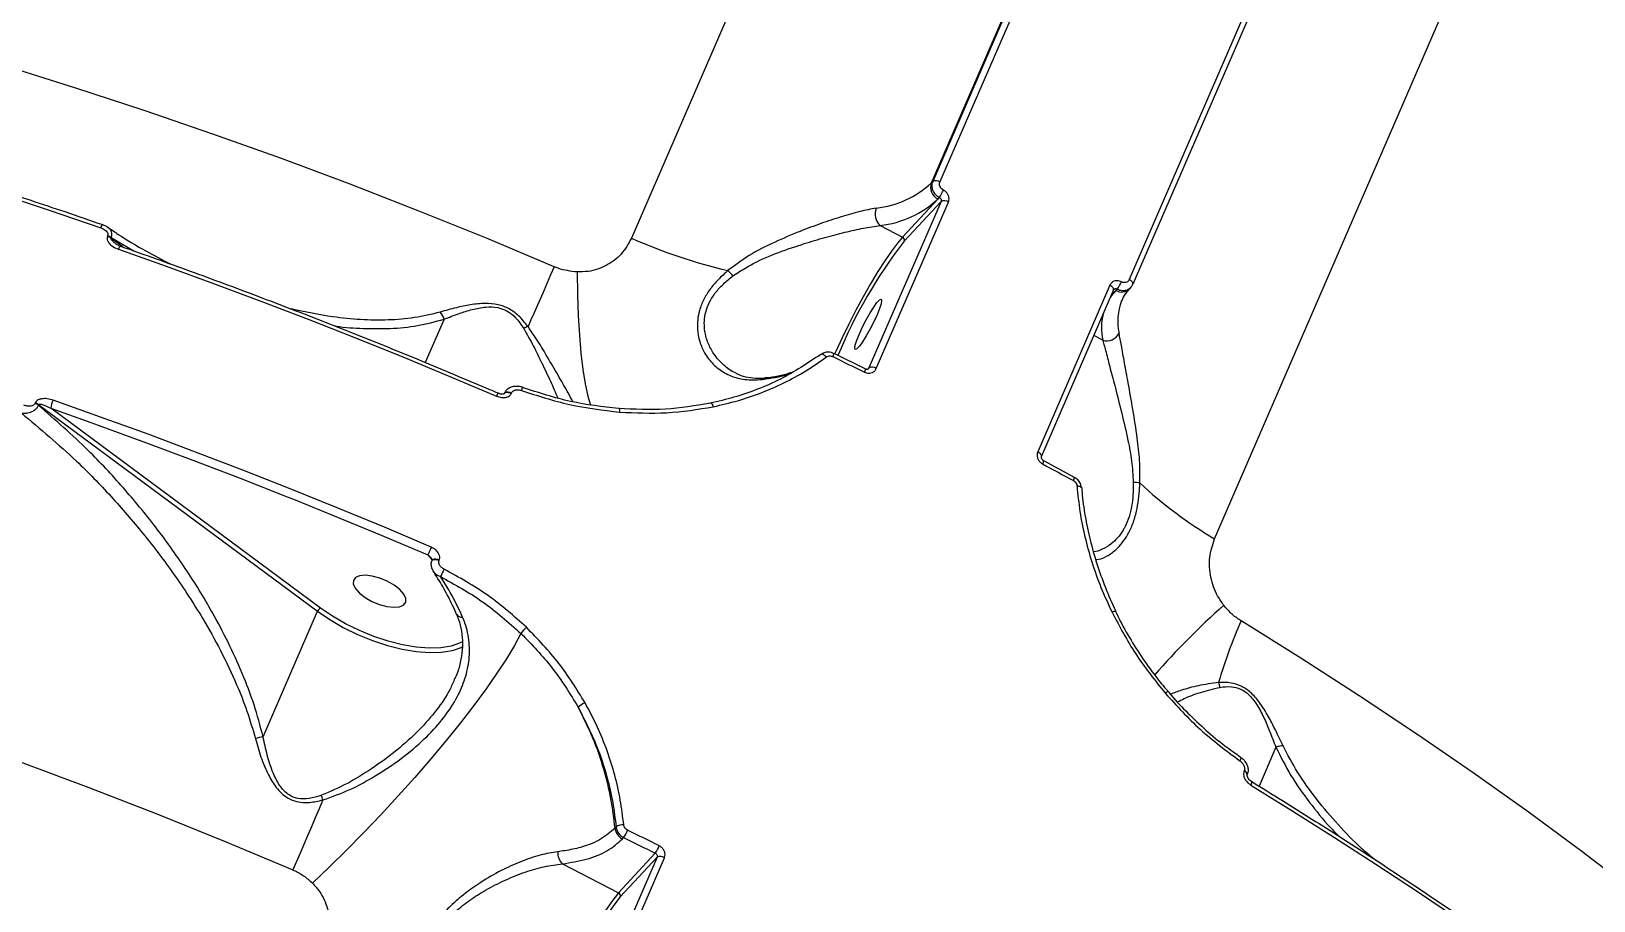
# Model space of a CAD drawing. Header units: millimetres. Extents: x -5517 to 6387, y -5295 to 6147.
# Drawn here: x 3350.7 to 3598.4, y 2403.4 to 2541.3 of the extents above; entities that cross this region are included whole.
import ezdxf

# ---------------------------------------------------------------- set-up
doc = ezdxf.new("R2010")
doc.units = ezdxf.units.MM
for name, color, linetype in [('DIKOM_ОБЪЕКТ', 7, 'Continuous'), ('DIKOM_РАЗМЕР_ЗОНА', 7, 'Continuous'), ('DIKOM_РАЗМЕР_ОБЪЕКТА', 7, 'Continuous')]:
    doc.layers.add(name, color=color, linetype=linetype)
doc.styles.add('style1', font='arial.ttf', dxfattribs={"width": 0.8})
doc.dimstyles.new('1-50', dxfattribs={"dimtxt": 300, "dimasz": 200, "dimexe": 100, "dimexo": 0, "dimgap": 100, "dimtad": 1, "dimtxsty": 'style1', "dimcen": 200, "dimclrd": 7, "dimclre": 7, "dimclrt": 7, "dimadec": 1, "dimazin": 2, "dimtfac": 1, "dimtmove": 0, "dimatfit": 2, "dimfxl": 0, "dimlwd": 25, "dimlwe": 18, "dimarcsym": 0})

# ---------------------------------------------------------------- blocks, each defined once
blk = doc.blocks.new('*D2')
at = {"layer": 'Defpoints', "color": 0, "transparency": 16777216}
for p in [(4491.49, 3838.97), (-2445.56, 374.31), (4491.49, -4687.8)]:
    blk.add_point(p, dxfattribs=at)
at = {"layer": 'DIKOM_РАЗМЕР_ОБЪЕКТА', "color": 7, "lineweight": 18, "transparency": 16777216}
for p, q in [((4491.49, 3838.97), (4491.49, -4787.8)), ((-2445.56, 374.31), (-2445.56, -4787.8))]:
    blk.add_line(p, q, dxfattribs=at)
at = {"layer": 'DIKOM_РАЗМЕР_ОБЪЕКТА', "color": 7, "lineweight": 25, "transparency": 16777216}
blk.add_line((-2245.56, -4687.8), (4291.49, -4687.8), dxfattribs=at)
at = {"layer": 'DIKOM_РАЗМЕР_ОБЪЕКТА', "color": 7, "transparency": 16777216}
for points in [[(-2245.56, -4654.47), (-2245.56, -4721.14), (-2445.56, -4687.8)], [(4291.49, -4654.47), (4291.49, -4721.14), (4491.49, -4687.8)]]:
    blk.add_solid(points, dxfattribs=at)
at = {"layer": 'DIKOM_РАЗМЕР_ОБЪЕКТА', "color": 7, "transparency": 16777216, "insert": (1022.97, -4434.63), "char_height": 300, "attachment_point": 5, "style": 'style1'}
blk.add_mtext('6900', dxfattribs=at)
blk = doc.blocks.new('*D3')
at = {"layer": 'Defpoints', "color": 0, "transparency": 16777216}
for p in [(6386.85, 4728.17), (-4131.44, -152.69), (6386.85, -5195.35)]:
    blk.add_point(p, dxfattribs=at)
at = {"layer": 'DIKOM_РАЗМЕР_ЗОНА', "color": 7, "lineweight": 18, "transparency": 16777216}
for p, q in [((6386.85, 4728.17), (6386.85, -5295.35)), ((-4131.44, -152.69), (-4131.44, -5295.35))]:
    blk.add_line(p, q, dxfattribs=at)
at = {"layer": 'DIKOM_РАЗМЕР_ЗОНА', "color": 7, "lineweight": 25, "transparency": 16777216}
blk.add_line((-3931.44, -5195.35), (6186.85, -5195.35), dxfattribs=at)
at = {"layer": 'DIKOM_РАЗМЕР_ЗОНА', "color": 7, "transparency": 16777216}
for points in [[(-3931.44, -5162.02), (-3931.44, -5228.69), (-4131.44, -5195.35)], [(6186.85, -5162.02), (6186.85, -5228.69), (6386.85, -5195.35)]]:
    blk.add_solid(points, dxfattribs=at)
at = {"layer": 'DIKOM_РАЗМЕР_ЗОНА', "color": 7, "transparency": 16777216, "insert": (1127.71, -4942.18), "char_height": 300, "attachment_point": 5, "style": 'style1'}
blk.add_mtext('10500', dxfattribs=at)

msp = doc.modelspace()

# ---------------------------------------------------------------- linework, layer by layer
at = {"layer": 'DIKOM_ОБЪЕКТ', "color": 7, "linetype": 'Continuous', "lineweight": 15}
for p, q in [((3570.944, 2797.361), (3445.846, 2508.505)), ((3538.293, 2460.838), (3663.391, 2749.695)), ((3523.268, 2586.013), (3493.602, 2517.512)), ((3494.758, 2517.412), (3524.424, 2585.913)), ((3493.396, 2517.291), (3523.062, 2585.791)), ((3554.429, 2570.442), (3524.763, 2501.941)), ((3555, 2569.727), (3525.333, 2501.227)), ((3493.602, 2517.512), (3493.396, 2517.291)), ((3494.938, 2514.346), (3483.501, 2487.936)), ((3484.662, 2487.833), (3496.1, 2514.243)), ((3494.442, 2514.732), (3488.833, 2508.688)), ((3489.095, 2508.049), (3494.938, 2514.346)), ((3494.66, 2514.967), (3494.442, 2514.732)), ((3485.267, 2510.527), (3488.833, 2508.688)), ((3362.815, 2508.901), (3362.772, 2508.801)), ((3363.34, 2508.505), (3363.383, 2508.606)), ((3365.223, 2507.11), (3363.34, 2508.505)), ((3363.383, 2508.606), (3366.962, 2506.494)), ((3521.692, 2501.047), (3510.255, 2474.637)), ((3522.268, 2500.33), (3510.831, 2473.92)), ((3521.864, 2499.397), (3522.615, 2500.206)), ((3522.266, 2500.326), (3522.306, 2500.384)), ((3522.615, 2500.206), (3522.833, 2500.441)), ((3525.002, 2500.718), (3524.796, 2500.496)), ((3525.296, 2501.17), (3525.333, 2501.227)), ((3523.55, 2498.567), (3523.601, 2498.687)), ((3416.138, 2495.656), (3413.171, 2488.806)), ((3520.572, 2492.323), (3519.124, 2493.07)), ((3477.925, 2490.269), (3482.951, 2487.803)), ((3483.501, 2487.936), (3483.351, 2487.775)), ((3483.501, 2487.936), (3483.424, 2487.823)), ((3351.334, 2482.391), (3351.291, 2482.291)), ((3351.859, 2481.995), (3351.902, 2482.096)), ((3351.902, 2482.096), (3396.082, 2449.346)), ((3425.731, 2483.91), (3425.76, 2483.977)), ((3426.813, 2483.905), (3426.847, 2483.983)), ((3396.553, 2449.842), (3353.792, 2481.54)), ((3353.792, 2481.54), (3360.172, 2479.279)), ((3511.154, 2473.261), (3516.022, 2470.626)), ((3517.116, 2468.944), (3517.116, 2468.95)), ((3517.227, 2468.945), (3517.239, 2468.756)), ((3413.582, 2458.28), (3414.269, 2457.446)), ((3414.255, 2457.412), (3414.289, 2457.49)), ((3415.342, 2457.418), (3415.376, 2457.495)), ((3387.463, 2429.446), (3396.082, 2449.346)), ((3418.174, 2448.833), (3418.162, 2448.858)), ((3547.997, 2427.787), (3545.328, 2421.624)), ((3542.401, 2426.202), (3542.409, 2426.197)), ((3542.985, 2424.084), (3542.953, 2424.012)), ((3543.456, 2423.427), (3543.425, 2423.356)), ((3443.411, 2415.141), (3443.239, 2414.956)), ((3444.418, 2413.241), (3444.604, 2413.442)), ((3449.903, 2410.357), (3438.466, 2383.948)), ((3439.627, 2383.845), (3451.065, 2410.255)), ((3449.625, 2410.979), (3443.798, 2404.7)), ((3444.06, 2404.06), (3449.903, 2410.357)), ((3434.904, 2409.286), (3443.798, 2404.7))]:
    msp.add_line(p, q, dxfattribs=at)
at = {"layer": 'DIKOM_ОБЪЕКТ', "color": 7, "linetype": 'Continuous', "lineweight": 15, "flags": 128}
for points in [[(3433.586, 2503.977), (3422.847, 2508.491), (3412.059, 2512.856), (3401.233, 2517.069), (3390.379, 2521.126), (3379.506, 2525.023), (3368.624, 2528.757), (3357.745, 2532.324), (3346.877, 2535.72)], [(3296.394, 2530.007), (3304.505, 2527.845), (3312.639, 2525.59), (3320.791, 2523.243), (3328.959, 2520.806), (3337.139, 2518.28), (3345.327, 2515.665), (3353.52, 2512.962), (3361.713, 2510.174)], [(3364.537, 2506.76), (3372.07, 2504.084), (3379.597, 2501.338), (3387.115, 2498.523), (3394.62, 2495.64), (3402.112, 2492.689), (3409.585, 2489.672), (3417.039, 2486.59), (3424.47, 2483.443)], [(3488.833, 2508.688), (3488.001, 2507.71), (3487.056, 2506.45), (3486.018, 2504.935), (3484.912, 2503.201), (3483.761, 2501.284), (3482.592, 2499.229), (3481.431, 2497.08), (3480.303, 2494.887), (3479.235, 2492.698), (3478.249, 2490.562), (3478.093, 2490.213)], [(3433.586, 2503.977), (3433.024, 2502.681), (3432.474, 2501.413), (3431.935, 2500.174), (3431.41, 2498.966), (3430.899, 2497.792), (3430.402, 2496.653), (3429.921, 2495.551), (3429.455, 2494.488)], [(3437.244, 2503.146), (3437.292, 2499.598), (3437.408, 2496.245), (3437.591, 2493.118), (3437.84, 2490.248), (3438.151, 2487.664), (3438.522, 2485.391), (3438.949, 2483.452), (3439.365, 2482.045)], [(3525.333, 2501.227), (3525.339, 2501.242), (3525.349, 2501.328), (3525.324, 2501.425), (3525.267, 2501.529), (3525.178, 2501.637), (3525.061, 2501.744), (3524.921, 2501.847), (3524.763, 2501.941)], [(3522.268, 2500.33), (3522.274, 2500.346), (3522.284, 2500.432), (3522.259, 2500.53), (3522.2, 2500.634), (3522.111, 2500.742), (3521.993, 2500.85), (3521.852, 2500.953), (3521.692, 2501.047)], [(3522.615, 2500.206), (3521.947, 2499.396), (3521.725, 2499.076)], [(3481.974, 2493.332), (3482.484, 2494.44), (3483.066, 2495.58), (3483.673, 2496.661), (3484.257, 2497.594), (3484.769, 2498.305), (3485.168, 2498.735), (3485.422, 2498.85), (3485.51, 2498.64), (3485.426, 2498.123), (3485.175, 2497.34), (3484.779, 2496.355), (3484.269, 2495.248), (3483.686, 2494.107), (3483.079, 2493.027), (3482.496, 2492.093), (3481.984, 2491.383), (3481.584, 2490.953), (3481.33, 2490.838), (3481.242, 2491.047), (3481.327, 2491.565), (3481.577, 2492.347), (3481.974, 2493.332)], [(3475.867, 2490.085), (3475.934, 2490.132), (3476.021, 2490.149), (3476.125, 2490.136), (3476.243, 2490.093), (3476.369, 2490.021), (3476.499, 2489.924), (3476.63, 2489.804), (3476.755, 2489.667)], [(3477.753, 2489.729), (3478.383, 2489.422), (3479.013, 2489.114), (3479.642, 2488.806), (3480.272, 2488.498), (3480.901, 2488.189), (3481.529, 2487.879), (3482.157, 2487.57), (3482.785, 2487.26)], [(3467.199, 2486.375), (3467.167, 2486.371), (3467.165, 2486.371)], [(3414.105, 2459.51), (3406.674, 2462.656), (3399.22, 2465.738), (3391.746, 2468.755), (3384.255, 2471.706), (3376.749, 2474.589), (3369.232, 2477.405), (3361.705, 2480.15), (3354.172, 2482.826)], [(3425.729, 2483.906), (3425.761, 2483.953), (3425.882, 2484.03), (3426.064, 2484.065), (3426.292, 2484.055), (3426.549, 2484), (3426.813, 2483.905)], [(3425.759, 2483.976), (3425.795, 2484.031), (3425.915, 2484.108), (3426.097, 2484.143), (3426.326, 2484.132), (3426.583, 2484.077), (3426.847, 2483.983)], [(3458.307, 2482.336), (3458.359, 2482.38), (3458.419, 2482.39), (3458.486, 2482.364), (3458.556, 2482.304), (3458.626, 2482.213), (3458.696, 2482.092), (3458.761, 2481.947), (3458.821, 2481.782)], [(3443.782, 2481.486), (3443.82, 2481.53), (3443.857, 2481.539), (3443.89, 2481.514), (3443.92, 2481.454), (3443.944, 2481.362), (3443.962, 2481.241), (3443.974, 2481.095), (3443.978, 2480.93)], [(3360.172, 2479.279), (3361.307, 2478.871), (3368.816, 2476.132), (3376.316, 2473.323), (3383.804, 2470.447), (3391.277, 2467.503), (3392.514, 2467.008)], [(3510.828, 2473.915), (3510.837, 2473.936), (3510.846, 2474.022), (3510.821, 2474.12), (3510.763, 2474.224), (3510.673, 2474.332), (3510.556, 2474.44), (3510.415, 2474.543), (3510.255, 2474.637)], [(3511.025, 2472.699), (3511.636, 2472.37), (3512.247, 2472.041), (3512.857, 2471.712), (3513.466, 2471.382), (3514.075, 2471.052), (3514.684, 2470.722), (3515.292, 2470.391), (3515.9, 2470.06)], [(3392.514, 2467.008), (3398.733, 2464.493), (3406.169, 2461.418), (3413.582, 2458.28)], [(3517.116, 2468.95), (3517.114, 2468.961), (3517.085, 2469.017), (3517.02, 2469.067), (3516.923, 2469.111), (3516.797, 2469.146), (3516.647, 2469.171), (3516.477, 2469.186)], [(3414.255, 2457.412), (3414.29, 2457.466), (3414.411, 2457.543), (3414.593, 2457.578), (3414.821, 2457.567), (3415.078, 2457.512), (3415.342, 2457.418)], [(3414.291, 2457.494), (3414.323, 2457.544), (3414.444, 2457.621), (3414.626, 2457.655), (3414.855, 2457.645), (3415.111, 2457.59), (3415.376, 2457.495)], [(3402.723, 2452.224), (3403.621, 2451.524), (3404.706, 2450.904), (3405.889, 2450.415), (3407.074, 2450.095), (3408.166, 2449.971), (3409.075, 2450.053), (3409.729, 2450.334), (3410.074, 2450.791), (3410.083, 2451.388), (3409.754, 2452.076), (3409.114, 2452.799), (3408.215, 2453.498), (3407.131, 2454.118), (3405.948, 2454.608), (3404.763, 2454.927), (3403.671, 2455.051), (3402.762, 2454.969), (3402.108, 2454.688), (3401.763, 2454.231), (3401.754, 2453.634), (3402.083, 2452.947), (3402.723, 2452.224)], [(3419.023, 2444.48), (3418.609, 2444.265), (3417.25, 2443.797), (3415.624, 2443.534), (3413.769, 2443.484), (3411.729, 2443.646), (3409.551, 2444.018), (3407.287, 2444.59), (3404.991, 2445.35), (3402.717, 2446.278), (3400.519, 2447.354), (3398.448, 2448.551), (3396.553, 2449.842)], [(3396.082, 2449.346), (3398.036, 2448.015), (3400.171, 2446.78), (3402.438, 2445.671), (3404.784, 2444.713), (3407.151, 2443.93), (3409.486, 2443.34), (3411.731, 2442.956), (3413.836, 2442.789), (3415.749, 2442.841), (3417.426, 2443.112), (3417.642, 2443.167)], [(3604.823, 2404.927), (3596.508, 2411.257), (3587.983, 2417.529), (3579.256, 2423.739), (3570.334, 2429.879), (3561.226, 2435.944), (3551.941, 2441.928), (3542.488, 2447.826)], [(3428.337, 2445.823), (3427.308, 2443.922), (3426.032, 2441.808), (3424.521, 2439.502), (3422.79, 2437.025), (3420.856, 2434.403), (3418.738, 2431.661), (3416.458, 2428.827), (3414.036, 2425.928), (3411.498, 2422.993), (3408.869, 2420.051), (3406.174, 2417.131), (3403.441, 2414.262), (3400.695, 2411.472), (3397.964, 2408.789), (3395.276, 2406.239)], [(3417.642, 2443.167), (3418.827, 2443.595), (3419.117, 2443.74)], [(3348.954, 2425.473), (3359.808, 2421.416), (3370.634, 2417.203), (3381.422, 2412.838), (3392.16, 2408.324)], [(3542.409, 2426.197), (3542.431, 2426.169), (3542.442, 2426.107), (3542.432, 2426.02), (3542.401, 2425.909), (3542.351, 2425.781), (3542.282, 2425.638)], [(3543.425, 2423.355), (3543.439, 2423.405), (3543.419, 2423.544), (3543.326, 2423.701), (3543.166, 2423.861), (3542.953, 2424.012)], [(3543.456, 2423.427), (3543.47, 2423.477), (3543.451, 2423.616), (3543.357, 2423.773), (3543.197, 2423.933), (3542.985, 2424.084)], [(3544.114, 2422.375), (3544.138, 2422.352), (3544.161, 2422.289), (3544.163, 2422.196), (3544.143, 2422.077), (3544.102, 2421.937), (3544.041, 2421.781)], [(3544.041, 2421.781), (3550.714, 2417.641), (3557.313, 2413.463), (3563.835, 2409.246), (3570.277, 2404.993), (3576.637, 2400.704), (3582.913, 2396.383), (3589.102, 2392.03), (3595.201, 2387.647)], [(3396.95, 2419.431), (3396.331, 2417.991), (3395.716, 2416.561), (3395.106, 2415.144), (3394.501, 2413.742), (3393.904, 2412.357), (3393.314, 2410.991), (3392.732, 2409.646), (3392.16, 2408.324)], [(3444.604, 2413.442), (3445.233, 2413.135), (3445.861, 2412.829), (3446.489, 2412.521), (3447.117, 2412.214), (3447.744, 2411.905), (3448.371, 2411.597), (3448.998, 2411.288), (3449.625, 2410.979)], [(3450.26, 2412.157), (3449.632, 2412.467), (3449.004, 2412.777), (3448.375, 2413.086), (3447.746, 2413.395), (3447.117, 2413.703), (3446.487, 2414.011), (3445.858, 2414.319), (3445.227, 2414.626)]]:
    msp.add_lwpolyline(points, dxfattribs=at)
at = {"layer": 'DIKOM_ОБЪЕКТ', "color": 7, "linetype": 'Continuous', "lineweight": 15}
for centre, radius, start, end in [((3483.061, 2528.305), 15.104, 276.07146, 313.17767), ((3495.323, 2516.585), 2.052, 159.89633, 244.57282), ((3494.092, 2516.449), 1.171, 55.35094, 114.77179), ((3483.59, 2526.298), 15.86, 276.07202, 313.1766), ((3489.095, 2518.728), 6.717, 325.94973, 337.38724), ((3495.429, 2513.279), 1.175, 55.19966, 114.71166), ((3486.952, 2512.346), 2.479, 157.7085, 227.19492), ((3362.539, 2509.979), 0.849, 127.21081, 166.77435), ((3362.068, 2506.753), 2.165, 54.02494, 71.03225), ((3362.114, 2506.859), 2.159, 54.00081, 71.05638), ((3365.365, 2506.572), 0.849, 127.75786, 167.20837), ((3480.993, 2587.708), 86.651, 246.0706, 256.74986), ((3551.695, 2459.645), 79.131, 142.28826, 157.53765), ((3488.613, 2508.225), 0.513, 339.88991, 64.58652), ((3455.65, 2497.412), 8.092, 39.11171, 47.34638), ((3523.513, 2501.793), 1.824, 240.48491, 314.67237), ((3519.728, 2503.136), 4.111, 319.04344, 337.83158), ((3413.331, 2494.829), 2.926, 16.42609, 41.86177), ((3531.751, 2495.34), 8.813, 158.52307, 192.44171), ((3430.482, 2491.166), 3.477, 107.17774, 119.61363), ((3530.205, 2494.332), 9.84, 167.33801, 191.77653), ((3521.196, 2494.408), 2.176, 253.35034, 333.62709), ((3476.678, 2490.368), 1.251, 329.25509, 355.44466), ((3481.825, 2487.849), 1.127, 328.47562, 357.68486), ((3483.992, 2486.869), 1.175, 55.20434, 114.70114), ((3424.584, 2485.862), 4.139, 338.61674, 346.43178), ((3467.338, 2485.265), 1.119, 98.87192, 130.54797), ((3350.59, 2480.249), 2.159, 54.00054, 71.05665), ((3350.632, 2480.347), 2.161, 54.0082, 71.04899), ((3358.525, 2480.84), 4.785, 155.47868, 171.58352), ((3437.013, 2478.182), 13.602, 154.87413, 157.24525), ((3510.407, 2473.136), 0.757, 324.75724, 9.55606), ((3515.313, 2470.482), 0.724, 324.256, 11.40289), ((3524.764, 2457.904), 11.901, 81.87144, 86.92747), ((3572.076, 2518.419), 66.76, 226.88405, 239.59992), ((3491.262, 2425.994), 84.122, 156.52105, 157.43137), ((3437.66, 2444.676), 24.301, 152.20722, 155.27734), ((3396.935, 2449.007), 0.918, 114.5808, 158.3416), ((3627.792, 2352.031), 131.952, 131.8632, 138.63275), ((3418.959, 2449.326), 0.928, 212.1019, 277.17417), ((3522.503, 2448.449), 0.881, 87.41547, 122.60433), ((3615.189, 2415.82), 79.435, 156.23932, 163.75422), ((3432.844, 2442.716), 5.474, 131.79673, 145.43197), ((3536.303, 2436.901), 2.861, 7.57305, 23.53592), ((3439.627, 2432.018), 3.04, 111.97023, 136.5138), ((3529.646, 2437.464), 1.412, 306.3806, 327.05964), ((3397.194, 2383.12), 47.336, 101.86288, 103.3944), ((3376.848, 2413.092), 21.078, 17.50214, 19.59753), ((3444.464, 2413.65), 1.825, 85.04553, 125.24837), ((3445.4, 2415.179), 2.172, 185.89761, 243.13043), ((3438.238, 2417.549), 7.575, 327.17414, 337.30783), ((3436.639, 2411.045), 2.471, 175.97551, 225.41897), ((3444.057, 2414.741), 6.72, 325.95119, 337.38337), ((3450.394, 2409.29), 1.175, 55.20434, 114.70114), ((3511.311, 2352.886), 85.104, 142.49475, 161.11867), ((3509.768, 2353.674), 82.803, 142.51861, 160.93468), ((3443.578, 2404.237), 0.513, 339.9129, 64.56727)]:
    msp.add_arc(centre, radius, start, end, dxfattribs=at)
for points, knots in [([(3339.39, 2518.132), (3341.341, 2517.516), (3346.875, 2515.772), (3354.424, 2513.263), (3360.018, 2511.344), (3362.026, 2510.655)], [0, 0, 0, 0, 0.2588455, 0.7338467, 1, 1, 1, 1]), ([(3493.602, 2517.512), (3493.558, 2517.387), (3493.446, 2517.07), (3493.458, 2516.499), (3493.677, 2515.877), (3494.085, 2515.324), (3494.468, 2515.086), (3494.66, 2514.967)], [0, 0, 0, 0, 0.1407332, 0.3554442, 0.5702904, 0.7851532, 1, 1, 1, 1]), ([(3495.295, 2516.145), (3495.198, 2516.204), (3495.005, 2516.322), (3494.799, 2516.597), (3494.687, 2516.906), (3494.68, 2517.191), (3494.736, 2517.35), (3494.758, 2517.412)], [0, 0, 0, 0, 0.2151377, 0.4301606, 0.6450237, 0.8595184, 1, 1, 1, 1]), ([(3494.66, 2514.967), (3494.709, 2514.939), (3494.808, 2514.883), (3494.915, 2514.75), (3494.972, 2514.597), (3494.977, 2514.456), (3494.949, 2514.377), (3494.938, 2514.346)], [0, 0, 0, 0, 0.2154247, 0.430585, 0.6452987, 0.8594785, 1, 1, 1, 1]), ([(3496.1, 2514.243), (3496.133, 2514.337), (3496.216, 2514.575), (3496.206, 2515.003), (3496.039, 2515.468), (3495.73, 2515.88), (3495.44, 2516.057), (3495.295, 2516.145)], [0, 0, 0, 0, 0.1406444, 0.3551093, 0.5698485, 0.7849163, 1, 1, 1, 1]), ([(3484.658, 2513.286), (3483.806, 2513.118), (3482.1, 2512.782), (3479.097, 2511.912), (3475.91, 2510.859), (3472.348, 2509.529), (3468.494, 2507.892), (3464.518, 2505.915), (3462.235, 2504.194), (3461.132, 2503.363)], [0, 0, 0, 0, 0.1316603, 0.2634886, 0.3951385, 0.5268767, 0.688299, 0.8495381, 1, 1, 1, 1]), ([(3361.713, 2510.174), (3361.971, 2510.062), (3362.347, 2509.9), (3362.697, 2509.549), (3362.836, 2509.296), (3362.87, 2509.074), (3362.832, 2508.954), (3362.815, 2508.901)], [0, 0, 0, 0, 0.429994, 0.6257793, 0.7881406, 0.9052852, 1, 1, 1, 1]), ([(3362.021, 2510.644), (3362.13, 2510.61), (3362.419, 2510.521), (3362.665, 2510.347), (3362.818, 2510.238)], [0, 0, 0, 0, 0.3736539, 1, 1, 1, 1]), ([(3363.383, 2508.606), (3363.418, 2508.711), (3363.494, 2508.943), (3363.493, 2509.336), (3363.348, 2509.749), (3363.118, 2510.08), (3362.892, 2510.194), (3362.824, 2510.229)], [0, 0, 0, 0, 0.1631333, 0.357741, 0.6064728, 0.8801885, 1, 1, 1, 1]), ([(3362.832, 2510.243), (3363.388, 2509.861), (3365.362, 2508.508), (3368.673, 2506.541), (3371.46, 2505.094), (3372.764, 2504.417)], [0, 0, 0, 0, 0.1725937, 0.6126302, 1, 1, 1, 1]), ([(3461.928, 2502.517), (3463.01, 2503.221), (3465.284, 2504.7), (3469.198, 2506.29), (3473.01, 2507.593), (3476.539, 2508.643), (3479.707, 2509.468), (3482.697, 2510.147), (3484.411, 2510.4), (3485.267, 2510.527)], [0, 0, 0, 0, 0.1463733, 0.3075765, 0.4690068, 0.6020988, 0.7351086, 0.8676425, 1, 1, 1, 1]), ([(3362.772, 2508.801), (3362.746, 2508.717), (3362.687, 2508.528), (3362.746, 2508.176), (3362.973, 2507.762), (3363.506, 2507.24), (3364.082, 2506.925), (3364.492, 2506.776), (3364.537, 2506.76)], [0, 0, 0, 0, 0.0933904, 0.2087607, 0.3720938, 0.5793052, 0.9536668, 1, 1, 1, 1]), ([(3364.075, 2507.646), (3364.048, 2507.664), (3363.888, 2507.767), (3363.663, 2507.969), (3363.438, 2508.206), (3363.343, 2508.368), (3363.327, 2508.459), (3363.336, 2508.49), (3363.34, 2508.505)], [0, 0, 0, 0, 0.0834825, 0.4905782, 0.7640998, 0.9109329, 0.956155, 1, 1, 1, 1]), ([(3364.065, 2507.647), (3364.215, 2507.546), (3364.454, 2507.384), (3364.743, 2507.29), (3364.851, 2507.255)], [0, 0, 0, 0, 0.6252115, 1, 1, 1, 1]), ([(3364.845, 2507.243), (3366.731, 2506.578), (3372.201, 2504.65), (3381.246, 2501.348), (3391.968, 2497.294), (3402.662, 2493.099), (3413.133, 2488.846), (3420.469, 2485.767), (3424.255, 2484.147), (3424.698, 2483.958)], [0, 0, 0, 0, 0.0939974, 0.2725942, 0.4511927, 0.6297906, 0.8083872, 0.9775854, 1, 1, 1, 1]), ([(3445.846, 2508.505), (3445.359, 2507.625), (3444.393, 2505.883), (3441.938, 2504.065), (3439.439, 2503.189), (3437.821, 2503.157), (3437.244, 2503.146)], [0, 0, 0, 0, 0.2885668, 0.5716293, 0.8470373, 1, 1, 1, 1]), ([(3437.244, 2503.146), (3436.216, 2503.268), (3435.08, 2503.404), (3433.9, 2503.846), (3433.693, 2503.933), (3433.586, 2503.977)], [0, 0, 0, 0, 0.8217552, 0.9078721, 1, 1, 1, 1]), ([(3461.132, 2503.363), (3460.616, 2502.902), (3459.573, 2501.969), (3458.27, 2500.429), (3457.242, 2498.774), (3456.403, 2496.618), (3456.194, 2494.297), (3456.624, 2492.053), (3457.46, 2490.139), (3458.777, 2488.426), (3460.558, 2487.079), (3462.667, 2486.243), (3464.713, 2485.958), (3466.089, 2486.072), (3466.61, 2486.115)], [0, 0, 0, 0, 0.0603701, 0.1220473, 0.1825877, 0.2452023, 0.3548654, 0.4358147, 0.5191056, 0.6213415, 0.7265999, 0.8297204, 0.9355795, 1, 1, 1, 1]), ([(3462.364, 2487.15), (3462.268, 2487.188), (3461.47, 2487.501), (3460.206, 2488.556), (3458.793, 2490.177), (3457.856, 2492.048), (3457.313, 2494.175), (3457.413, 2496.334), (3458.118, 2498.264), (3458.737, 2499.279), (3459.496, 2500.284), (3460.398, 2501.281), (3461.414, 2502.101), (3461.928, 2502.517)], [0, 0, 0, 0, 0.0192682, 0.1603502, 0.3051388, 0.4153628, 0.5284115, 0.6745894, 0.7489473, 0.8259892, 0.8370719, 0.9174205, 1, 1, 1, 1]), ([(3523.535, 2501.584), (3523.436, 2501.63), (3523.187, 2501.745), (3522.755, 2501.794), (3522.302, 2501.692), (3521.917, 2501.441), (3521.767, 2501.179), (3521.692, 2501.047)], [0, 0, 0, 0, 0.1418335, 0.3567256, 0.5713221, 0.7857066, 1, 1, 1, 1]), ([(3524.763, 2501.941), (3524.713, 2501.854), (3524.614, 2501.679), (3524.357, 2501.512), (3524.055, 2501.444), (3523.768, 2501.477), (3523.601, 2501.554), (3523.535, 2501.584)], [0, 0, 0, 0, 0.2142593, 0.4286075, 0.6432133, 0.8580748, 1, 1, 1, 1]), ([(3522.306, 2500.384), (3522.308, 2500.388), (3522.338, 2500.434), (3522.434, 2500.484), (3522.579, 2500.518), (3522.72, 2500.497), (3522.801, 2500.457), (3522.833, 2500.441)], [0, 0, 0, 0, 0.0257732, 0.2913185, 0.5573419, 0.8239614, 1, 1, 1, 1]), ([(3522.833, 2500.441), (3522.966, 2500.381), (3523.3, 2500.229), (3523.875, 2500.171), (3524.484, 2500.298), (3524.791, 2500.543), (3524.942, 2500.663)], [0, 0, 0, 0, 0.1823923, 0.4587554, 0.734873, 1, 1, 1, 1]), ([(3524.796, 2500.496), (3524.648, 2500.325), (3524.195, 2499.8), (3523.774, 2499.178), (3523.612, 2498.67), (3523.583, 2498.582)], [0, 0, 0, 0, 0.2841133, 0.8748195, 1, 1, 1, 1]), ([(3524.942, 2500.663), (3524.948, 2500.667), (3525.121, 2500.782), (3525.21, 2500.98), (3525.296, 2501.17)], [0, 0, 0, 0, 0.0382663, 1, 1, 1, 1]), ([(3415.511, 2496.782), (3414.165, 2496.452), (3411.472, 2495.793), (3407.237, 2495.474), (3402.915, 2495.537), (3397.78, 2496.036), (3394.113, 2496.82), (3391.911, 2497.29)], [0, 0, 0, 0, 0.1778493, 0.3558307, 0.5396402, 0.7235038, 1, 1, 1, 1]), ([(3429.455, 2494.488), (3428.983, 2495.083), (3428.16, 2496.12), (3426.516, 2497.364), (3424.647, 2498.072), (3422.504, 2498.229), (3420.284, 2497.973), (3417.889, 2497.458), (3416.357, 2497.023), (3415.511, 2496.782)], [0, 0, 0, 0, 0.1491229, 0.2596392, 0.3716739, 0.4987909, 0.6508245, 0.8069665, 1, 1, 1, 1]), ([(3416.138, 2495.656), (3416.931, 2495.965), (3418.345, 2496.514), (3420.556, 2497.225), (3422.595, 2497.626), (3424.456, 2497.613), (3425.626, 2497.231), (3426.603, 2496.706), (3427.714, 2495.776), (3428.377, 2494.773), (3428.764, 2494.189)], [0, 0, 0, 0, 0.2010487, 0.3583898, 0.5149429, 0.6385023, 0.7217788, 0.7449592, 0.8512713, 1, 1, 1, 1]), ([(3398.669, 2494.64), (3398.792, 2494.618), (3400.348, 2494.328), (3403.338, 2494.17), (3407.649, 2494.127), (3411.957, 2494.53), (3414.745, 2495.281), (3416.138, 2495.656)], [0, 0, 0, 0, 0.0206809, 0.2621857, 0.5036309, 0.7519085, 1, 1, 1, 1]), ([(3436.566, 2482.562), (3436.324, 2483.021), (3435.75, 2484.108), (3434.44, 2486.389), (3432.877, 2489.067), (3431.256, 2491.822), (3430.058, 2493.595), (3429.455, 2494.488)], [0, 0, 0, 0, 0.1688219, 0.4001891, 0.6366684, 0.8170148, 1, 1, 1, 1]), ([(3428.764, 2494.189), (3429.291, 2493.263), (3430.353, 2491.397), (3431.718, 2488.553), (3433.065, 2485.711), (3433.795, 2484.046), (3434.163, 2483.207)], [0, 0, 0, 0, 0.2193691, 0.4423243, 0.7187095, 1, 1, 1, 1]), ([(3520.572, 2492.323), (3520.733, 2491.717), (3521.077, 2490.42), (3521.749, 2487.82), (3522.592, 2484.587), (3523.577, 2480.774), (3524.487, 2476.876), (3525.204, 2473.175), (3525.336, 2470.928), (3525.402, 2469.789)], [0, 0, 0, 0, 0.122708, 0.2624607, 0.4060158, 0.5749253, 0.7482614, 0.8723676, 1, 1, 1, 1]), ([(3526.447, 2469.686), (3526.455, 2470.878), (3526.472, 2473.266), (3525.995, 2477.197), (3525.352, 2481.362), (3524.618, 2485.372), (3524, 2488.779), (3523.509, 2491.49), (3523.261, 2492.821), (3523.145, 2493.441)], [0, 0, 0, 0, 0.1281508, 0.2567375, 0.4268142, 0.5968772, 0.7373076, 0.8775693, 1, 1, 1, 1]), ([(3475.867, 2490.085), (3473.784, 2488.689), (3470.629, 2486.575), (3465.877, 2484.517), (3462.159, 2483.223), (3459.579, 2482.629), (3458.307, 2482.336)], [0, 0, 0, 0, 0.3951687, 0.5986681, 0.8021702, 1, 1, 1, 1]), ([(3458.821, 2481.782), (3460.119, 2482.08), (3462.715, 2482.675), (3466.447, 2483.954), (3470.058, 2485.528), (3473.53, 2487.405), (3475.68, 2488.913), (3476.755, 2489.667)], [0, 0, 0, 0, 0.1978364, 0.3954986, 0.5931701, 0.7965848, 1, 1, 1, 1]), ([(3475.908, 2490.092), (3475.98, 2490.15), (3476.228, 2490.353), (3476.783, 2490.493), (3477.419, 2490.49), (3477.773, 2490.311), (3477.913, 2490.241)], [0, 0, 0, 0, 0.1315711, 0.4536054, 0.7837903, 1, 1, 1, 1]), ([(3476.755, 2489.667), (3476.844, 2489.719), (3477.021, 2489.823), (3477.348, 2489.852), (3477.597, 2489.8), (3477.726, 2489.741), (3477.753, 2489.729)], [0, 0, 0, 0, 0.3057031, 0.6116481, 0.9179838, 1, 1, 1, 1]), ([(3462.339, 2487.149), (3462.398, 2487.111), (3462.87, 2486.812), (3463.905, 2486.501), (3465.409, 2486.285), (3466.521, 2486.264), (3467.131, 2486.376), (3467.198, 2486.388)], [0, 0, 0, 0, 0.0468862, 0.3694848, 0.6874985, 0.9655479, 1, 1, 1, 1]), ([(3466.61, 2486.115), (3467.996, 2486.302), (3469.695, 2486.531), (3470.931, 2487.095), (3471.16, 2487.199)], [0, 0, 0, 0, 0.8151525, 1, 1, 1, 1]), ([(3467.164, 2486.397), (3467.64, 2486.454), (3468.855, 2486.597), (3470.227, 2486.898), (3471.025, 2487.18), (3471.266, 2487.265)], [0, 0, 0, 0, 0.3104504, 0.7918939, 1, 1, 1, 1]), ([(3482.785, 2487.26), (3482.887, 2487.217), (3483.143, 2487.109), (3483.584, 2487.07), (3484.045, 2487.182), (3484.437, 2487.438), (3484.587, 2487.702), (3484.662, 2487.833)], [0, 0, 0, 0, 0.1418581, 0.356707, 0.5713369, 0.7857311, 1, 1, 1, 1]), ([(3482.952, 2487.807), (3482.98, 2487.793), (3483.056, 2487.754), (3483.184, 2487.736), (3483.31, 2487.749), (3483.388, 2487.782), (3483.411, 2487.814), (3483.42, 2487.826)], [0, 0, 0, 0, 0.1160697, 0.3184599, 0.5450769, 0.8197539, 1, 1, 1, 1]), ([(3425.778, 2483.968), (3425.847, 2484.113), (3425.998, 2484.432), (3426.441, 2484.783), (3427.017, 2485.026), (3427.721, 2485.095), (3428.274, 2485.021), (3428.565, 2484.901), (3428.604, 2484.885)], [0, 0, 0, 0, 0.1460532, 0.3219421, 0.5044873, 0.71597, 0.9610778, 1, 1, 1, 1]), ([(3426.847, 2483.983), (3426.874, 2484.032), (3426.942, 2484.161), (3427.15, 2484.331), (3427.496, 2484.462), (3427.953, 2484.49), (3428.274, 2484.399), (3428.437, 2484.353)], [0, 0, 0, 0, 0.1010586, 0.2613458, 0.4606792, 0.7265847, 1, 1, 1, 1]), ([(3428.437, 2484.353), (3430.956, 2483.527), (3436.057, 2481.856), (3441.316, 2481.241), (3443.978, 2480.93)], [0, 0, 0, 0, 0.4938732, 1, 1, 1, 1]), ([(3443.782, 2481.486), (3441.24, 2481.779), (3436.094, 2482.372), (3431.1, 2484.003), (3428.573, 2484.828)], [0, 0, 0, 0, 0.4938219, 1, 1, 1, 1]), ([(3349.149, 2480.762), (3349.423, 2480.745), (3349.963, 2480.713), (3350.731, 2480.943), (3351.282, 2481.276), (3351.649, 2481.623), (3351.788, 2481.869), (3351.859, 2481.995)], [0, 0, 0, 0, 0.2704434, 0.5335273, 0.7181554, 0.8552952, 1, 1, 1, 1]), ([(3351.291, 2482.291), (3351.254, 2482.228), (3351.179, 2482.103), (3350.951, 2481.958), (3350.588, 2481.856), (3350.078, 2481.856), (3349.71, 2481.96), (3349.518, 2482.014)], [0, 0, 0, 0, 0.1206028, 0.2406483, 0.4168791, 0.6950144, 1, 1, 1, 1]), ([(3354.172, 2482.826), (3353.865, 2482.913), (3353.274, 2483.081), (3352.451, 2483.077), (3351.869, 2482.909), (3351.509, 2482.682), (3351.392, 2482.488), (3351.334, 2482.391)], [0, 0, 0, 0, 0.3047471, 0.5876258, 0.7664865, 0.8828507, 1, 1, 1, 1]), ([(3387.463, 2429.446), (3387.01, 2431.15), (3386.102, 2434.56), (3384.182, 2439.552), (3381.956, 2444.448), (3378.983, 2450.049), (3375.192, 2456.193), (3370.45, 2462.792), (3365.299, 2469.034), (3359.163, 2475.616), (3354.521, 2479.67), (3351.859, 2481.995)], [0, 0, 0, 0, 0.0792682, 0.1585939, 0.24059, 0.3226084, 0.4472332, 0.5718942, 0.699862, 0.8278388, 1, 1, 1, 1]), ([(3351.902, 2482.096), (3351.91, 2482.109), (3351.928, 2482.138), (3351.99, 2482.17), (3352.154, 2482.194), (3352.79, 2482.069), (3353.345, 2481.776), (3353.792, 2481.54)], [0, 0, 0, 0, 0.0239804, 0.0535018, 0.1070954, 0.2794593, 1, 1, 1, 1]), ([(3424.47, 2483.443), (3424.711, 2483.361), (3425.169, 2483.204), (3425.829, 2483.215), (3426.329, 2483.376), (3426.655, 2483.618), (3426.765, 2483.818), (3426.813, 2483.905)], [0, 0, 0, 0, 0.2792076, 0.529433, 0.7216361, 0.8794247, 1, 1, 1, 1]), ([(3424.701, 2483.963), (3424.735, 2483.947), (3424.91, 2483.864), (3425.2, 2483.811), (3425.49, 2483.818), (3425.647, 2483.861), (3425.714, 2483.894), (3425.735, 2483.915), (3425.733, 2483.912), (3425.733, 2483.912)], [0, 0, 0, 0, 0.0904163, 0.4532587, 0.6775457, 0.8066728, 0.9028109, 0.9853048, 1, 1, 1, 1]), ([(3458.307, 2482.336), (3455.963, 2481.943), (3451.219, 2481.148), (3446.28, 2481.372), (3443.782, 2481.486)], [0, 0, 0, 0, 0.4941697, 1, 1, 1, 1]), ([(3349.149, 2480.762), (3352.106, 2478.292), (3357.011, 2474.197), (3363.364, 2467.643), (3368.546, 2461.652), (3373.422, 2455.215), (3377.486, 2448.984), (3380.768, 2443.123), (3383.11, 2438.177), (3384.965, 2433.515), (3385.806, 2430.621), (3386.229, 2429.169)], [0, 0, 0, 0, 0.1867508, 0.30973, 0.4327025, 0.5585118, 0.6842834, 0.7740097, 0.8643084, 0.9318927, 1, 1, 1, 1]), ([(3443.978, 2480.93), (3446.472, 2480.812), (3451.518, 2480.574), (3456.367, 2481.376), (3458.821, 2481.782)], [0, 0, 0, 0, 0.4941689, 1, 1, 1, 1]), ([(3510.255, 2474.637), (3510.222, 2474.543), (3510.138, 2474.305), (3510.144, 2473.873), (3510.303, 2473.4), (3510.603, 2472.976), (3510.885, 2472.791), (3511.025, 2472.699)], [0, 0, 0, 0, 0.1406281, 0.3550803, 0.5698446, 0.78488, 1, 1, 1, 1]), ([(3510.834, 2473.916), (3510.823, 2473.891), (3510.803, 2473.845), (3510.809, 2473.708), (3510.856, 2473.566), (3510.94, 2473.433), (3511.046, 2473.325), (3511.122, 2473.283), (3511.156, 2473.264)], [0, 0, 0, 0, 0.2168202, 0.4056406, 0.5692537, 0.7204573, 0.8772251, 1, 1, 1, 1]), ([(3515.9, 2470.06), (3515.994, 2469.997), (3516.181, 2469.873), (3516.378, 2469.589), (3516.46, 2469.348), (3516.474, 2469.214), (3516.477, 2469.186)], [0, 0, 0, 0, 0.3067571, 0.6132887, 0.919453, 1, 1, 1, 1]), ([(3516.015, 2470.61), (3516.094, 2470.57), (3516.396, 2470.42), (3516.797, 2469.956), (3517.087, 2469.397), (3517.085, 2469.044), (3517.085, 2468.949)], [0, 0, 0, 0, 0.1274503, 0.486988, 0.8619603, 1, 1, 1, 1]), ([(3525.402, 2469.789), (3525.402, 2469.565), (3525.402, 2468.131), (3525.226, 2466.071), (3524.624, 2463.893), (3524.146, 2462.822), (3523.576, 2461.833), (3522.914, 2460.938), (3521.781, 2459.876), (3520.494, 2459.154), (3519.528, 2458.77), (3519.097, 2458.783), (3519.09, 2458.783)], [0, 0, 0, 0, 0.0361615, 0.231556, 0.3352194, 0.4388884, 0.4584223, 0.5714061, 0.6845731, 0.841, 0.9976427, 1, 1, 1, 1]), ([(3519.434, 2457.565), (3519.591, 2457.563), (3520.145, 2457.557), (3521.247, 2458.054), (3522.514, 2458.927), (3523.64, 2460.125), (3524.573, 2461.499), (3525.356, 2463.207), (3526.08, 2465.653), (3526.361, 2467.913), (3526.436, 2469.449), (3526.447, 2469.686)], [0, 0, 0, 0, 0.0569448, 0.2024296, 0.3477504, 0.4549142, 0.5619543, 0.6709168, 0.7798699, 0.965967, 1, 1, 1, 1]), ([(3516.477, 2469.186), (3516.61, 2467.845), (3516.877, 2465.163), (3517.683, 2461.143), (3518.792, 2457.121), (3520.213, 2453.114), (3521.423, 2450.499), (3522.029, 2449.191)], [0, 0, 0, 0, 0.1976826, 0.3953862, 0.5930909, 0.7965446, 1, 1, 1, 1]), ([(3517.239, 2468.756), (3517.248, 2468.581), (3517.325, 2467.149), (3517.746, 2464.435), (3518.516, 2460.636), (3519.586, 2456.847), (3520.947, 2453.119), (3521.974, 2450.619), (3522.607, 2449.4), (3522.623, 2449.368)], [0, 0, 0, 0, 0.0266937, 0.2187397, 0.4120473, 0.6061809, 0.8006278, 0.9947056, 1, 1, 1, 1]), ([(3539.733, 2450.301), (3539.396, 2450.784), (3538.453, 2452.136), (3537.563, 2454.76), (3537.349, 2457.954), (3537.976, 2459.87), (3538.293, 2460.838)], [0, 0, 0, 0, 0.1529638, 0.4283712, 0.7114372, 1, 1, 1, 1]), ([(3413.582, 2458.28), (3413.708, 2458.182), (3413.906, 2458.03), (3414.073, 2457.829), (3414.133, 2457.755)], [0, 0, 0, 0, 0.6367202, 1, 1, 1, 1]), ([(3415.376, 2457.495), (3415.406, 2457.59), (3415.477, 2457.807), (3415.43, 2458.209), (3415.205, 2458.683), (3414.76, 2459.168), (3414.331, 2459.392), (3414.105, 2459.51)], [0, 0, 0, 0, 0.1205417, 0.2783413, 0.4705703, 0.7208117, 1, 1, 1, 1]), ([(3414.511, 2455.621), (3414.404, 2455.785), (3414.177, 2456.133), (3414.098, 2456.745), (3414.133, 2457.206), (3414.254, 2457.392), (3414.264, 2457.409)], [0, 0, 0, 0, 0.3053426, 0.6479438, 0.9692081, 1, 1, 1, 1]), ([(3414.284, 2457.485), (3414.282, 2457.495), (3414.279, 2457.519), (3414.249, 2457.599), (3414.201, 2457.686), (3414.152, 2457.738), (3414.135, 2457.757)], [0, 0, 0, 0, 0.1967528, 0.4866919, 0.8176775, 1, 1, 1, 1]), ([(3416.162, 2456.007), (3416.016, 2456.095), (3415.73, 2456.267), (3415.437, 2456.618), (3415.296, 2456.959), (3415.277, 2457.226), (3415.324, 2457.364), (3415.342, 2457.418)], [0, 0, 0, 0, 0.273475, 0.5393155, 0.7386561, 0.8989054, 1, 1, 1, 1]), ([(3418.136, 2448.821), (3418.033, 2449.061), (3417.515, 2450.274), (3416.481, 2452.31), (3415.347, 2454.299), (3414.643, 2455.304), (3414.472, 2455.548)], [0, 0, 0, 0, 0.0962563, 0.4857322, 0.8752068, 1, 1, 1, 1]), ([(3414.51, 2455.621), (3414.533, 2455.576), (3414.653, 2455.351), (3415.027, 2455.065), (3415.411, 2454.91), (3415.586, 2454.84)], [0, 0, 0, 0, 0.1180139, 0.6005404, 1, 1, 1, 1]), ([(3415.586, 2454.84), (3417.858, 2453.586), (3422.458, 2451.049), (3426.361, 2447.579), (3428.337, 2445.823)], [0, 0, 0, 0, 0.4938487, 1, 1, 1, 1]), ([(3419.075, 2448.405), (3418.604, 2449.433), (3417.547, 2451.742), (3416.285, 2453.734), (3415.586, 2454.84)], [0, 0, 0, 0, 0.4451115, 1, 1, 1, 1]), ([(3429.196, 2446.798), (3427.227, 2448.549), (3423.24, 2452.096), (3418.54, 2454.693), (3416.162, 2456.007)], [0, 0, 0, 0, 0.4938466, 1, 1, 1, 1]), ([(3542.488, 2447.826), (3542.439, 2447.856), (3541.91, 2448.185), (3540.915, 2448.928), (3540.132, 2449.837), (3539.733, 2450.301)], [0, 0, 0, 0, 0.0467933, 0.5142765, 1, 1, 1, 1]), ([(3396.95, 2419.431), (3398.387, 2419.939), (3401.264, 2420.955), (3405.393, 2423.269), (3409.404, 2425.921), (3412.966, 2428.918), (3415.89, 2432.081), (3418.015, 2435.191), (3419.422, 2438.296), (3420.172, 2441.333), (3420.226, 2444.421), (3419.734, 2446.794), (3419.203, 2448.092), (3419.075, 2448.405)], [0, 0, 0, 0, 0.1036805, 0.2075442, 0.3205735, 0.4335416, 0.5338126, 0.6340012, 0.7184876, 0.8029113, 0.8879587, 0.9729281, 1, 1, 1, 1]), ([(3417.892, 2438.707), (3417.966, 2438.861), (3418.366, 2439.687), (3418.794, 2441.205), (3419.141, 2443.215), (3419.125, 2445.19), (3418.837, 2447.079), (3418.374, 2448.282), (3418.153, 2448.856)], [0, 0, 0, 0, 0.0462796, 0.2489309, 0.4448069, 0.6361766, 0.8262037, 1, 1, 1, 1]), ([(3522.029, 2449.191), (3523.218, 2446.944), (3525.626, 2442.397), (3528.852, 2438.366), (3530.483, 2436.327)], [0, 0, 0, 0, 0.4941799, 1, 1, 1, 1]), ([(3522.579, 2449.348), (3522.829, 2448.82), (3523.64, 2447.102), (3525.269, 2444.304), (3527.453, 2440.989), (3529.329, 2438.456), (3530.525, 2437.089), (3530.852, 2436.714)], [0, 0, 0, 0, 0.1163961, 0.3781699, 0.6399597, 0.9014843, 1, 1, 1, 1]), ([(3428.337, 2445.823), (3430.057, 2444.046), (3433.537, 2440.451), (3436.117, 2436.24), (3437.421, 2434.11)], [0, 0, 0, 0, 0.4941541, 1, 1, 1, 1]), ([(3438.49, 2434.837), (3437.187, 2436.963), (3434.551, 2441.265), (3430.995, 2444.939), (3429.196, 2446.798)], [0, 0, 0, 0, 0.4941785, 1, 1, 1, 1]), ([(3417.856, 2438.72), (3417.614, 2438.139), (3416.887, 2436.394), (3414.983, 2433.628), (3412.157, 2430.374), (3408.677, 2427.236), (3404.823, 2424.42), (3400.841, 2421.94), (3398.092, 2420.758), (3396.704, 2420.161)], [0, 0, 0, 0, 0.0719565, 0.2164102, 0.3647012, 0.5292285, 0.6975731, 0.8473849, 1, 1, 1, 1]), ([(3538.926, 2438.043), (3537.827, 2437.895), (3535.626, 2437.6), (3533.069, 2436.862), (3531.834, 2436.403), (3531.272, 2436.194)], [0, 0, 0, 0, 0.3525219, 0.70568, 1, 1, 1, 1]), ([(3549.145, 2427.994), (3548.744, 2428.839), (3548.007, 2430.395), (3546.8, 2432.727), (3545.55, 2434.776), (3544.099, 2436.481), (3542.498, 2437.562), (3540.713, 2438.086), (3539.578, 2438.059), (3538.926, 2438.043)], [0, 0, 0, 0, 0.1839985, 0.3384129, 0.4956195, 0.6241638, 0.7374544, 0.8492066, 1, 1, 1, 1]), ([(3539.139, 2437.278), (3539.736, 2437.355), (3540.758, 2437.487), (3542.293, 2437.134), (3543.217, 2436.555), (3544.107, 2435.761), (3545.087, 2434.468), (3546.124, 2432.48), (3547.085, 2430.174), (3547.674, 2428.631), (3547.997, 2427.787)], [0, 0, 0, 0, 0.150406, 0.2579149, 0.3420751, 0.3655579, 0.4905053, 0.6488174, 0.8079318, 1, 1, 1, 1]), ([(3444.621, 2415.468), (3444.465, 2416.784), (3444.153, 2419.416), (3443.256, 2423.338), (3442.033, 2427.239), (3440.478, 2431.1), (3439.152, 2433.592), (3438.49, 2434.837)], [0, 0, 0, 0, 0.1976813, 0.3953855, 0.5930916, 0.7965443, 1, 1, 1, 1]), ([(3530.483, 2436.327), (3532.275, 2434.359), (3535.903, 2430.375), (3540.138, 2427.23), (3542.282, 2425.638)], [0, 0, 0, 0, 0.4937591, 1, 1, 1, 1]), ([(3530.848, 2436.71), (3531.028, 2436.489), (3532.033, 2435.253), (3534.049, 2433.163), (3536.893, 2430.473), (3539.689, 2428.142), (3541.579, 2426.814), (3542.416, 2426.225)], [0, 0, 0, 0, 0.0537477, 0.301311, 0.5503587, 0.8008085, 1, 1, 1, 1]), ([(3532.392, 2434.979), (3532.735, 2435.152), (3533.74, 2435.659), (3535.965, 2436.517), (3538.074, 2437.022), (3539.139, 2437.278)], [0, 0, 0, 0, 0.2039677, 0.598295, 1, 1, 1, 1]), ([(3443.239, 2414.956), (3443.056, 2416.51), (3442.689, 2419.634), (3441.498, 2424.423), (3439.824, 2429.301), (3438.226, 2432.501), (3437.421, 2434.11)], [0, 0, 0, 0, 0.2373864, 0.477158, 0.7370085, 1, 1, 1, 1]), ([(3437.421, 2434.11), (3438.632, 2431.715), (3440.466, 2428.086), (3442.047, 2422.958), (3442.952, 2419.046), (3443.259, 2416.43), (3443.411, 2415.141)], [0, 0, 0, 0, 0.3951694, 0.5986738, 0.8021814, 1, 1, 1, 1]), ([(3386.229, 2429.169), (3386.508, 2428.184), (3387.069, 2426.203), (3388.143, 2423.576), (3389.469, 2421.334), (3391.015, 2419.803), (3392.918, 2419.031), (3394.893, 2418.943), (3396.245, 2419.264), (3396.95, 2419.431)], [0, 0, 0, 0, 0.183641, 0.3692289, 0.5090682, 0.6522024, 0.7508499, 0.8702063, 1, 1, 1, 1]), ([(3396.704, 2420.161), (3396.06, 2419.956), (3394.842, 2419.567), (3393.031, 2419.536), (3391.407, 2420.189), (3390.546, 2421.086), (3389.713, 2422.271), (3388.901, 2423.926), (3388.06, 2426.512), (3387.662, 2428.467), (3387.463, 2429.446)], [0, 0, 0, 0, 0.1297962, 0.2451223, 0.3384584, 0.4557845, 0.4772304, 0.6177182, 0.8086896, 1, 1, 1, 1]), ([(3547.997, 2427.787), (3547.997, 2427.788), (3547.998, 2427.789), (3548, 2427.791), (3548.001, 2427.792), (3548.002, 2427.792)], [0, 0, 0, 0, 0.4133255, 0.7642889, 1, 1, 1, 1]), ([(3549.145, 2427.994), (3549.115, 2427.995), (3548.953, 2428), (3548.583, 2427.967), (3548.209, 2427.855), (3548.002, 2427.792)], [0, 0, 0, 0, 0.0926813, 0.4978144, 1, 1, 1, 1]), ([(3548.002, 2427.792), (3548.762, 2426.283), (3550.291, 2423.246), (3553.286, 2419.033), (3555.86, 2415.839), (3557.52, 2414.138), (3557.965, 2413.683)], [0, 0, 0, 0, 0.2964787, 0.5965598, 0.8918559, 1, 1, 1, 1]), ([(3563.582, 2410.031), (3562.905, 2410.596), (3560.869, 2412.295), (3557.87, 2415.475), (3554.43, 2419.48), (3551.431, 2423.638), (3549.877, 2426.598), (3549.145, 2427.994)], [0, 0, 0, 0, 0.1113112, 0.3350051, 0.5586383, 0.7919046, 1, 1, 1, 1]), ([(3542.282, 2425.638), (3542.412, 2425.534), (3542.668, 2425.327), (3542.924, 2424.934), (3543.043, 2424.564), (3543.052, 2424.281), (3543.004, 2424.14), (3542.985, 2424.084)], [0, 0, 0, 0, 0.2717831, 0.538817, 0.7375385, 0.8965982, 1, 1, 1, 1]), ([(3542.401, 2426.186), (3542.476, 2426.138), (3542.81, 2425.92), (3543.244, 2425.391), (3543.565, 2424.656), (3543.639, 2423.98), (3543.505, 2423.601), (3543.446, 2423.433)], [0, 0, 0, 0, 0.084429, 0.3790401, 0.620309, 0.8316012, 1, 1, 1, 1]), ([(3542.953, 2424.012), (3542.916, 2423.89), (3542.842, 2423.644), (3542.899, 2423.185), (3543.119, 2422.658), (3543.52, 2422.148), (3543.876, 2421.896), (3544.041, 2421.781)], [0, 0, 0, 0, 0.1522817, 0.3040522, 0.5080117, 0.773224, 1, 1, 1, 1]), ([(3543.425, 2423.355), (3543.425, 2423.355), (3543.427, 2423.359), (3543.424, 2423.353), (3543.42, 2423.325), (3543.423, 2423.264), (3543.44, 2423.177), (3543.489, 2423.042), (3543.602, 2422.839), (3543.811, 2422.586), (3544.008, 2422.453), (3544.117, 2422.38)], [0, 0, 0, 0, 0.0069497, 0.0673478, 0.1224183, 0.1750989, 0.2325011, 0.3278193, 0.4726575, 0.7081837, 1, 1, 1, 1]), ([(3544.114, 2422.375), (3545.763, 2421.358), (3550.547, 2418.408), (3558.354, 2413.464), (3567.48, 2407.522), (3576.444, 2401.508), (3585.088, 2395.535), (3591.309, 2391.112), (3594.608, 2388.72), (3595.217, 2388.279)], [0, 0, 0, 0, 0.0925203, 0.2683165, 0.4441193, 0.6199262, 0.7957379, 0.9623038, 1, 1, 1, 1]), ([(3443.411, 2415.141), (3443.417, 2415.085), (3443.448, 2414.82), (3443.62, 2414.349), (3444.027, 2413.798), (3444.412, 2413.56), (3444.604, 2413.442)], [0, 0, 0, 0, 0.0806287, 0.3870694, 0.6935555, 1, 1, 1, 1]), ([(3445.227, 2414.626), (3445.13, 2414.684), (3444.936, 2414.801), (3444.729, 2415.075), (3444.641, 2415.309), (3444.625, 2415.441), (3444.621, 2415.468)], [0, 0, 0, 0, 0.3066534, 0.6132758, 0.9194586, 1, 1, 1, 1]), ([(3443.239, 2414.956), (3442.536, 2414.334), (3441.11, 2413.072), (3438.25, 2411.967), (3435.817, 2411.428), (3434.54, 2411.265), (3434.174, 2411.219)], [0, 0, 0, 0, 0.3362306, 0.6822372, 0.908784, 1, 1, 1, 1]), ([(3434.904, 2409.286), (3436.203, 2409.498), (3438.877, 2409.936), (3442.146, 2411.25), (3443.653, 2412.571), (3444.418, 2413.241)], [0, 0, 0, 0, 0.3175153, 0.6539172, 1, 1, 1, 1]), ([(3434.174, 2411.219), (3433.26, 2411.069), (3431.406, 2410.766), (3428.348, 2409.712), (3425.159, 2408.26), (3422.179, 2406.544), (3419.463, 2404.638), (3417.328, 2402.816), (3415.584, 2400.96), (3414.259, 2399.163), (3413.231, 2397.204), (3412.447, 2394.685), (3412.347, 2392.613), (3412.499, 2391.321), (3412.523, 2391.122)], [0, 0, 0, 0, 0.1084783, 0.2202151, 0.3276455, 0.438307, 0.5238013, 0.6115041, 0.6745116, 0.7390859, 0.8027719, 0.8688951, 0.9797321, 1, 1, 1, 1]), ([(3449.625, 2410.979), (3449.674, 2410.951), (3449.773, 2410.895), (3449.879, 2410.761), (3449.937, 2410.609), (3449.942, 2410.468), (3449.914, 2410.389), (3449.903, 2410.357)], [0, 0, 0, 0, 0.2154802, 0.4306222, 0.6453218, 0.8595775, 1, 1, 1, 1]), ([(3451.065, 2410.255), (3451.097, 2410.349), (3451.181, 2410.587), (3451.171, 2411.015), (3451.004, 2411.479), (3450.695, 2411.892), (3450.405, 2412.069), (3450.26, 2412.157)], [0, 0, 0, 0, 0.1406459, 0.3551133, 0.5698944, 0.7849139, 1, 1, 1, 1]), ([(3392.16, 2408.324), (3392.215, 2408.301), (3392.809, 2408.042), (3393.93, 2407.436), (3394.822, 2406.643), (3395.276, 2406.239)], [0, 0, 0, 0, 0.0467952, 0.5142649, 1, 1, 1, 1]), ([(3413.705, 2391.167), (3413.672, 2391.356), (3413.463, 2392.564), (3413.471, 2394.428), (3414.11, 2396.662), (3414.723, 2397.874), (3415.491, 2399.078), (3416.425, 2400.271), (3418.119, 2401.933), (3420.236, 2403.578), (3422.896, 2405.257), (3425.871, 2406.781), (3429.017, 2408.034), (3432.096, 2408.939), (3433.96, 2409.169), (3434.904, 2409.286)], [0, 0, 0, 0, 0.0201017, 0.1287275, 0.1852716, 0.2440066, 0.2548639, 0.3167939, 0.3805917, 0.4664208, 0.5546313, 0.6638232, 0.7761639, 0.8865555, 1, 1, 1, 1]), ([(3395.276, 2406.239), (3395.662, 2405.809), (3396.744, 2404.606), (3397.809, 2402.171), (3398.156, 2399.12), (3397.545, 2397.221), (3397.237, 2396.263)], [0, 0, 0, 0, 0.1529649, 0.4283699, 0.7114349, 1, 1, 1, 1])]:
    msp.add_open_spline(points, degree=3, knots=knots, dxfattribs=at)

# ---------------------------------------------------------------- dimensions: what is measured, and where the dimension line sits
at = {"layer": 'DIKOM_РАЗМЕР_ЗОНА'}
dim = msp.add_linear_dim(base=(6386.855, -5195.352), p1=(-4131.439, -152.689), p2=(6386.855, 4728.173), text='10500', dimstyle='1-50', dxfattribs=at)
dim.commit()
dim.dimension.update_dxf_attribs({"geometry": '*D3', "text_midpoint": (1127.708, -5195.352), "dimtype": 160})
at = {"layer": 'DIKOM_РАЗМЕР_ОБЪЕКТА'}
dim = msp.add_linear_dim(base=(4491.49, -4687.804), p1=(-2445.558, 374.311), p2=(4491.49, 3838.967), text='6900', dimstyle='1-50', dxfattribs=at)
dim.commit()
dim.dimension.update_dxf_attribs({"geometry": '*D2', "text_midpoint": (1022.966, -4687.804), "dimtype": 160})

doc.saveas('drawing.dxf')
